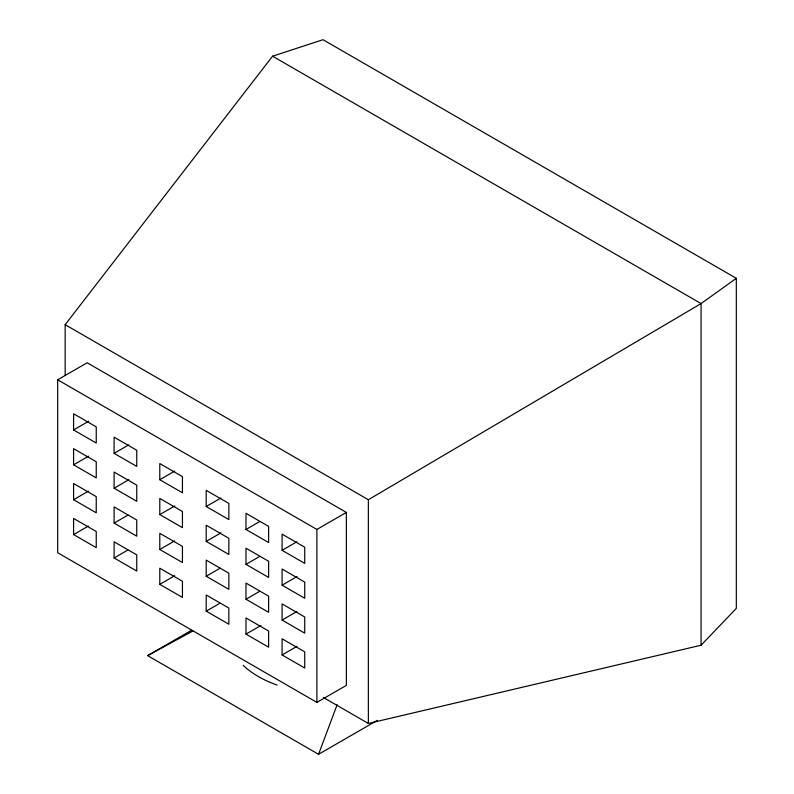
<?xml version="1.0" encoding="UTF-8"?>
<svg xmlns="http://www.w3.org/2000/svg" width="794" height="794" viewBox="0 0 794 794"><rect width="100%" height="100%" fill="white"/><g stroke="black" fill="none" stroke-linecap="round" stroke-linejoin="round"><path stroke-width="1.19" d="M191.443 630.327L147.634 655.626L318.553 754.3L337.132 704.725M65.158 375.363L65.158 324.677L272.57 56.195L323.009 39.7L736.316 278.317L736.316 608.383L701.072 645.234L368.366 723.463L323.366 697.479M736.316 278.317L701.072 303.586L368.366 499.734L368.366 723.463M57.684 379.79L87.161 362.779L346.373 512.428L346.373 685.371L316.895 702.382L57.684 552.723L57.684 379.79L316.895 529.449L346.373 512.428M73.594 429.951L96.243 443.022L96.243 426.864L73.594 413.783L73.594 429.951L88.63 421.267M73.594 464.827L96.243 477.899L96.243 461.741L73.594 448.66L73.594 464.827L88.591 456.163M114.108 453.344L136.757 466.415L136.757 450.258L114.108 437.176L114.108 453.344L128.747 444.888M73.594 499.704L96.243 512.785L96.243 496.617L73.594 483.546L73.594 499.704L88.442 491.129M114.108 488.221L136.757 501.292L136.757 485.134L114.108 472.053L114.108 488.221L128.896 479.685M159.793 479.715L182.441 492.786L182.441 476.628L159.793 463.547L159.793 479.715L174.69 471.11M73.594 534.58L96.243 547.661L96.243 531.494L73.594 518.422L73.594 534.58L88.283 526.104M114.108 523.097L136.757 536.178L136.757 520.01L114.108 506.939L114.108 523.097L128.042 515.058M159.793 514.591L182.441 527.663L182.441 511.505L159.793 498.424L159.793 514.591L174.819 505.917M114.108 557.974L136.757 571.055L136.757 554.887L114.108 541.816L114.108 557.974L127.794 550.073M206.202 506.512L228.851 519.584L228.851 503.426L206.202 490.345L206.202 506.512L220.861 498.046M159.793 549.468L182.441 562.549L182.441 546.381L159.793 533.31L159.793 549.468L174.63 540.903M206.202 541.389L228.851 554.46L228.851 538.302L206.202 525.221L206.202 541.389L220.901 532.903M245.981 529.479L268.63 542.55L268.63 526.392L245.981 513.311L245.981 529.479L259.787 521.509M159.793 584.344L182.441 597.425L182.441 581.258L159.793 568.186L159.793 584.344L174.65 575.769M206.202 576.265L228.851 589.346L228.851 573.179L206.202 560.107L206.202 576.265L220.117 568.236M245.981 564.355L268.63 577.437L268.63 561.269L245.981 548.197L245.981 564.355L259.618 556.485M282.088 550.321L304.737 563.393L304.737 547.235L282.088 534.154L282.088 550.321L296.887 541.776M206.202 611.142L228.851 624.223L228.851 608.055L206.202 594.984L206.202 611.142L220.037 603.162M245.981 599.232L268.63 612.313L268.63 596.145L245.981 583.074L245.981 599.232L259.698 591.322M282.088 585.198L304.737 598.269L304.737 582.111L282.088 569.03L282.088 585.198L297.045 576.553M245.981 634.108L268.63 647.189L268.63 631.022L245.981 617.95L245.981 634.108L260.918 625.493M282.088 620.074L304.737 633.155L304.737 616.988L282.088 603.916L282.088 620.074L296.877 611.539M282.088 654.951L304.737 668.032L304.737 651.864L282.088 638.793L282.088 654.951L297.065 646.306M318.553 754.3L377.329 720.366M147.634 655.626L192.972 630.962M272.57 56.195L701.072 303.586L701.072 645.234M65.158 324.677L368.366 499.734M316.895 529.449L316.895 702.382M277.116 685.103A103.151 59.55 0 0 1 243.182 665.352"/></g></svg>
